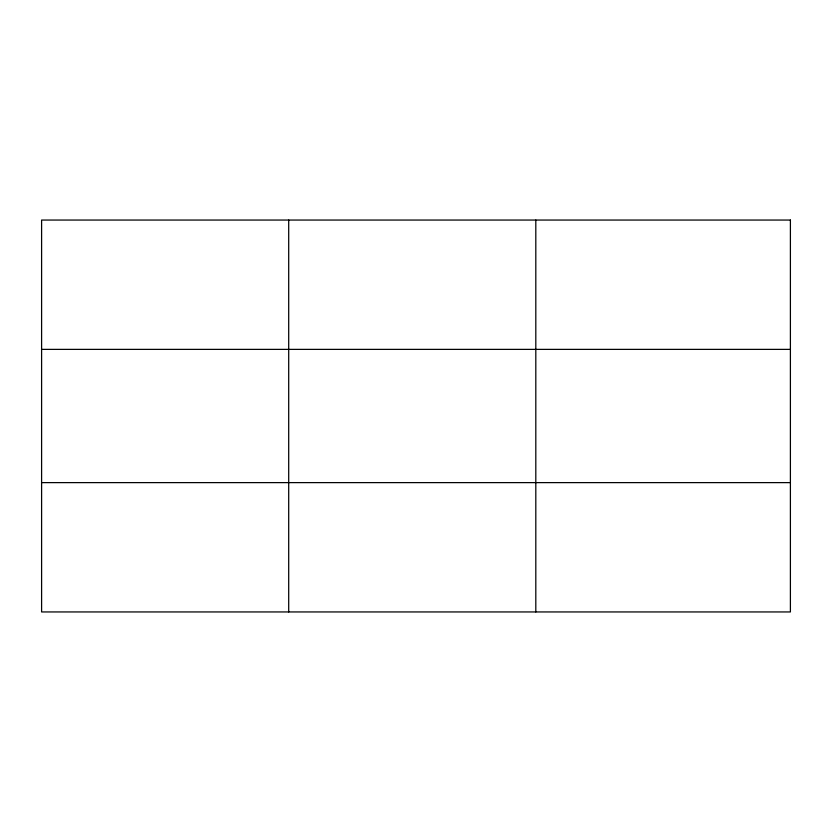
<?xml version="1.0" encoding="UTF-8"?>
<svg xmlns="http://www.w3.org/2000/svg" width="832" height="832" viewBox="0 0 832 832"><rect width="100%" height="100%" fill="white"/><g stroke="black" fill="none" stroke-linecap="round" stroke-linejoin="round"><path stroke-width="1.25" d="M288.704 220.054L288.704 611.946M535.808 220.054L535.808 611.946M41.6 349.378L790.4 349.378M41.6 482.622L790.4 482.622M790.4 220.054L790.4 611.946L41.6 611.946L41.6 220.054L790.4 220.054"/></g></svg>
